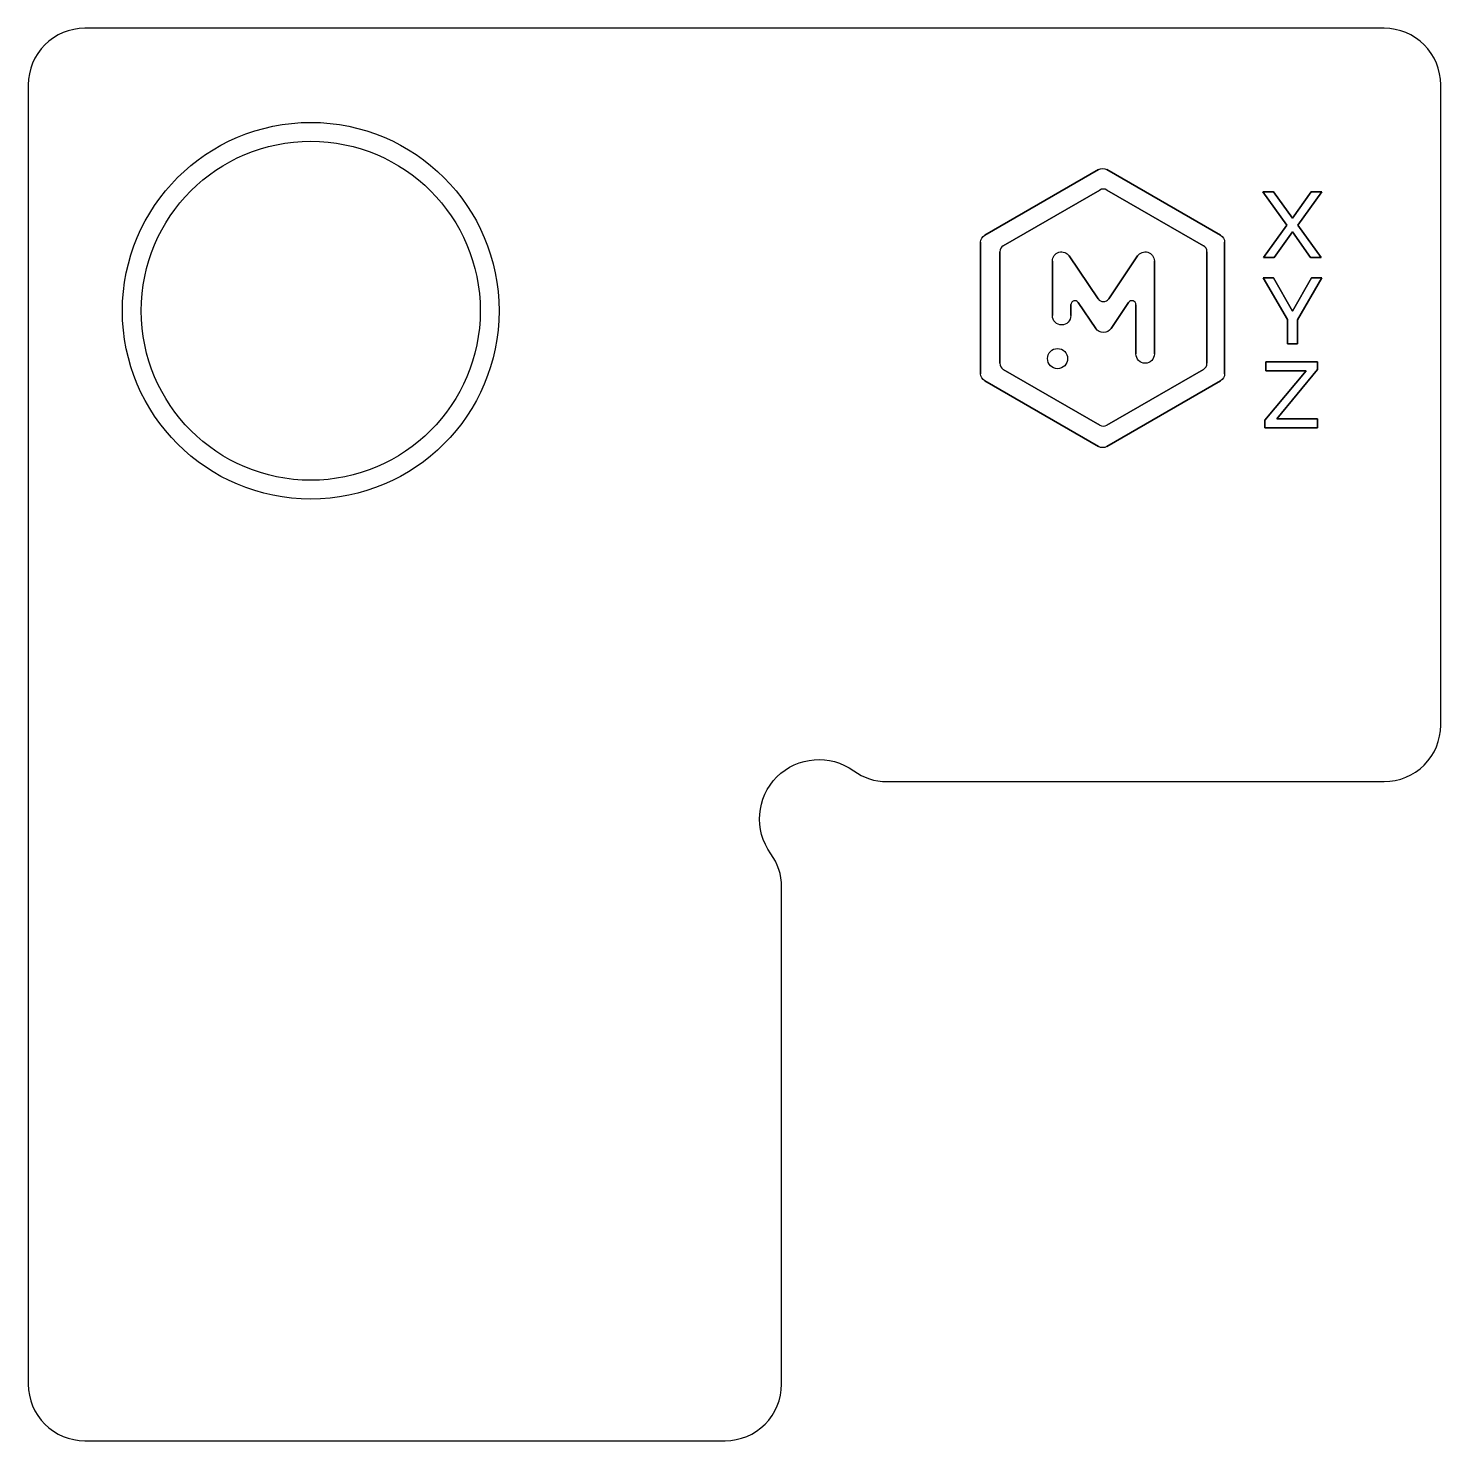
# Model space of a CAD drawing. Header units: millimetres. Extents: x 0 to 75, y -75 to 0.
import ezdxf

# ---------------------------------------------------------------- set-up
doc = ezdxf.new("R2010")
doc.units = ezdxf.units.MM
doc.layers.get('0').update_dxf_attribs({"linetype": 'CONTINUOUS'})

msp = doc.modelspace()

# ---------------------------------------------------------------- linework, layer by layer
for p, q in [((50.787, -10.991), (56.83, -7.502)), ((56.83, -7.502), (50.787, -10.991)), ((57.264, -7.502), (63.307, -10.991)), ((63.307, -10.991), (57.264, -7.502)), ((51.773, -11.551), (56.904, -8.589)), ((56.904, -8.589), (51.773, -11.551)), ((57.273, -8.589), (62.404, -11.551)), ((62.404, -11.551), (57.273, -8.589)), ((50.57, -18.345), (50.57, -11.367)), ((50.57, -11.367), (50.57, -18.345)), ((51.589, -17.792), (51.589, -11.869)), ((51.589, -11.869), (51.589, -17.792)), ((62.588, -11.869), (62.588, -17.792)), ((62.588, -17.792), (62.588, -11.869)), ((63.524, -11.367), (63.524, -18.345)), ((63.524, -18.345), (63.524, -11.367)), ((54.381, -15.257), (54.381, -12.36)), ((54.381, -12.36), (54.381, -15.257)), ((55.274, -12.092), (56.811, -14.369)), ((56.811, -14.369), (55.274, -12.092)), ((57.371, -14.369), (58.901, -12.092)), ((58.901, -12.092), (57.371, -14.369)), ((59.794, -12.36), (59.794, -17.294)), ((59.794, -17.294), (59.794, -12.36)), ((55.358, -14.682), (55.358, -15.257)), ((55.358, -15.257), (55.358, -14.682)), ((56.679, -15.942), (55.755, -14.563)), ((55.755, -14.563), (56.679, -15.942)), ((58.42, -14.563), (57.496, -15.942)), ((57.496, -15.942), (58.42, -14.563)), ((58.817, -17.294), (58.817, -14.682)), ((58.817, -14.682), (58.817, -17.294)), ((56.83, -22.209), (50.787, -18.72)), ((50.787, -18.72), (56.83, -22.209)), ((56.904, -21.073), (51.773, -18.111)), ((51.773, -18.111), (56.904, -21.073)), ((63.307, -18.72), (57.264, -22.209)), ((57.264, -22.209), (63.307, -18.72)), ((62.404, -18.111), (57.273, -21.073)), ((57.273, -21.073), (62.404, -18.111))]:
    msp.add_line(p, q)
msp.add_lwpolyline([(37, -75, 0.414214), (40, -72), (40, -45.589, 0.158069), (39.429, -43.828, -0.853017), (43.828, -39.429, 0.158069), (45.589, -40), (72, -40, 0.414214), (75, -37), (75, -3, 0.414214), (72, 0), (3, 0, 0.414214), (0, -3), (0, -72, 0.414214), (3, -75)], format="xyb", close=True)
for points in [[(66.827, -10.452), (65.556, -8.679), (66.12, -8.679), (67.12, -10.085), (68.121, -8.679), (68.68, -8.679), (67.409, -10.452), (68.642, -12.179), (68.083, -12.179), (67.12, -10.816), (66.157, -12.179), (65.595, -12.179)], [(66.12, -8.679), (65.556, -8.679), (66.827, -10.452), (65.595, -12.179), (66.157, -12.179), (67.12, -10.816), (68.083, -12.179), (68.642, -12.179), (67.409, -10.452), (68.68, -8.679), (68.121, -8.679), (67.12, -10.085)], [(66.859, -15.469), (65.569, -13.257), (66.122, -13.257), (67.123, -15.028), (68.134, -13.257), (68.683, -13.257), (67.388, -15.478), (67.388, -16.757), (66.859, -16.757)], [(66.122, -13.257), (65.569, -13.257), (66.859, -15.469), (66.859, -16.757), (67.388, -16.757), (67.388, -15.478), (68.683, -13.257), (68.134, -13.257), (67.123, -15.028)], [(68.461, -21.217), (65.663, -21.217), (65.663, -20.818), (67.859, -18.194), (65.706, -18.194), (65.706, -17.717), (68.461, -17.717), (68.461, -18.114), (66.303, -20.741), (68.461, -20.741)], [(65.663, -20.818), (65.663, -21.217), (68.461, -21.217), (68.461, -20.741), (66.303, -20.741), (68.461, -18.114), (68.461, -17.717), (65.706, -17.717), (65.706, -18.194), (67.859, -18.194)]]:
    msp.add_lwpolyline(points, close=True)
for centre, radius in [((15, -15), 10), ((15, -15), 10), ((15, -15), 9), ((15, -15), 9), ((54.654, -17.541), 0.536), ((54.654, -17.541), 0.536)]:
    msp.add_circle(centre, radius)
for points in [[(56.83, -7.502), (56.964, -7.424), (57.129, -7.424), (57.264, -7.502)], [(56.83, -7.502), (56.964, -7.424), (57.129, -7.424), (57.264, -7.502)], [(57.273, -8.589), (57.158, -8.524), (57.019, -8.524), (56.904, -8.589)], [(57.273, -8.589), (57.158, -8.524), (57.019, -8.524), (56.904, -8.589)], [(50.57, -11.367), (50.57, -11.212), (50.652, -11.068), (50.787, -10.991)], [(50.57, -11.367), (50.57, -11.212), (50.652, -11.068), (50.787, -10.991)], [(63.307, -10.991), (63.441, -11.068), (63.524, -11.211), (63.524, -11.367)], [(63.307, -10.991), (63.441, -11.068), (63.524, -11.211), (63.524, -11.367)], [(51.773, -11.551), (51.659, -11.615), (51.589, -11.737), (51.589, -11.869)], [(51.773, -11.551), (51.659, -11.615), (51.589, -11.737), (51.589, -11.869)], [(54.381, -12.36), (54.381, -12.149), (54.524, -11.955), (54.726, -11.898)], [(54.381, -12.36), (54.381, -12.149), (54.524, -11.955), (54.726, -11.898)], [(54.726, -11.898), (54.936, -11.831), (55.154, -11.915), (55.274, -12.092)], [(54.726, -11.898), (54.936, -11.831), (55.154, -11.915), (55.274, -12.092)], [(58.901, -12.092), (59.018, -11.915), (59.239, -11.831), (59.449, -11.898)], [(58.901, -12.092), (59.018, -11.915), (59.239, -11.831), (59.449, -11.898)], [(59.449, -11.898), (59.65, -11.958), (59.794, -12.152), (59.794, -12.36)], [(59.449, -11.898), (59.65, -11.958), (59.794, -12.152), (59.794, -12.36)], [(62.588, -11.869), (62.588, -11.737), (62.519, -11.615), (62.404, -11.551)], [(62.588, -11.869), (62.588, -11.737), (62.519, -11.615), (62.404, -11.551)], [(55.755, -14.563), (55.635, -14.386), (55.358, -14.469), (55.358, -14.682)], [(55.755, -14.563), (55.635, -14.386), (55.358, -14.469), (55.358, -14.682)], [(56.811, -14.369), (56.945, -14.567), (57.237, -14.567), (57.371, -14.369)], [(56.811, -14.369), (56.945, -14.567), (57.237, -14.567), (57.371, -14.369)], [(58.817, -14.682), (58.817, -14.467), (58.54, -14.383), (58.42, -14.563)], [(58.817, -14.682), (58.817, -14.467), (58.54, -14.383), (58.42, -14.563)], [(54.869, -15.753), (54.599, -15.753), (54.381, -15.535), (54.381, -15.257)], [(54.869, -15.753), (54.599, -15.753), (54.381, -15.535), (54.381, -15.257)], [(55.358, -15.257), (55.358, -15.535), (55.14, -15.753), (54.869, -15.753)], [(55.358, -15.257), (55.358, -15.535), (55.14, -15.753), (54.869, -15.753)], [(57.091, -16.16), (56.931, -16.16), (56.77, -16.076), (56.679, -15.942)], [(57.091, -16.16), (56.931, -16.16), (56.77, -16.076), (56.679, -15.942)], [(57.496, -15.942), (57.402, -16.076), (57.251, -16.16), (57.091, -16.16)], [(57.496, -15.942), (57.402, -16.076), (57.251, -16.16), (57.091, -16.16)], [(51.589, -17.792), (51.589, -17.924), (51.659, -18.046), (51.773, -18.111)], [(51.589, -17.792), (51.589, -17.924), (51.659, -18.046), (51.773, -18.111)], [(59.306, -17.79), (59.035, -17.79), (58.817, -17.572), (58.817, -17.294)], [(59.306, -17.79), (59.035, -17.79), (58.817, -17.572), (58.817, -17.294)], [(59.794, -17.294), (59.794, -17.572), (59.576, -17.79), (59.306, -17.79)], [(59.794, -17.294), (59.794, -17.572), (59.576, -17.79), (59.306, -17.79)], [(62.404, -18.111), (62.519, -18.046), (62.588, -17.924), (62.588, -17.792)], [(62.404, -18.111), (62.519, -18.046), (62.588, -17.924), (62.588, -17.792)], [(50.787, -18.72), (50.652, -18.643), (50.57, -18.5), (50.57, -18.345)], [(50.787, -18.72), (50.652, -18.643), (50.57, -18.5), (50.57, -18.345)], [(63.524, -18.345), (63.524, -18.499), (63.441, -18.643), (63.307, -18.72)], [(63.524, -18.345), (63.524, -18.499), (63.441, -18.643), (63.307, -18.72)], [(56.904, -21.073), (57.019, -21.137), (57.158, -21.137), (57.273, -21.073)], [(56.904, -21.073), (57.019, -21.137), (57.158, -21.137), (57.273, -21.073)], [(57.264, -22.209), (57.129, -22.287), (56.964, -22.287), (56.83, -22.209)], [(57.264, -22.209), (57.129, -22.287), (56.964, -22.287), (56.83, -22.209)]]:
    msp.add_open_spline(points, degree=3)
msp.add_point((55.358, -14.682))

doc.saveas('drawing.dxf')
